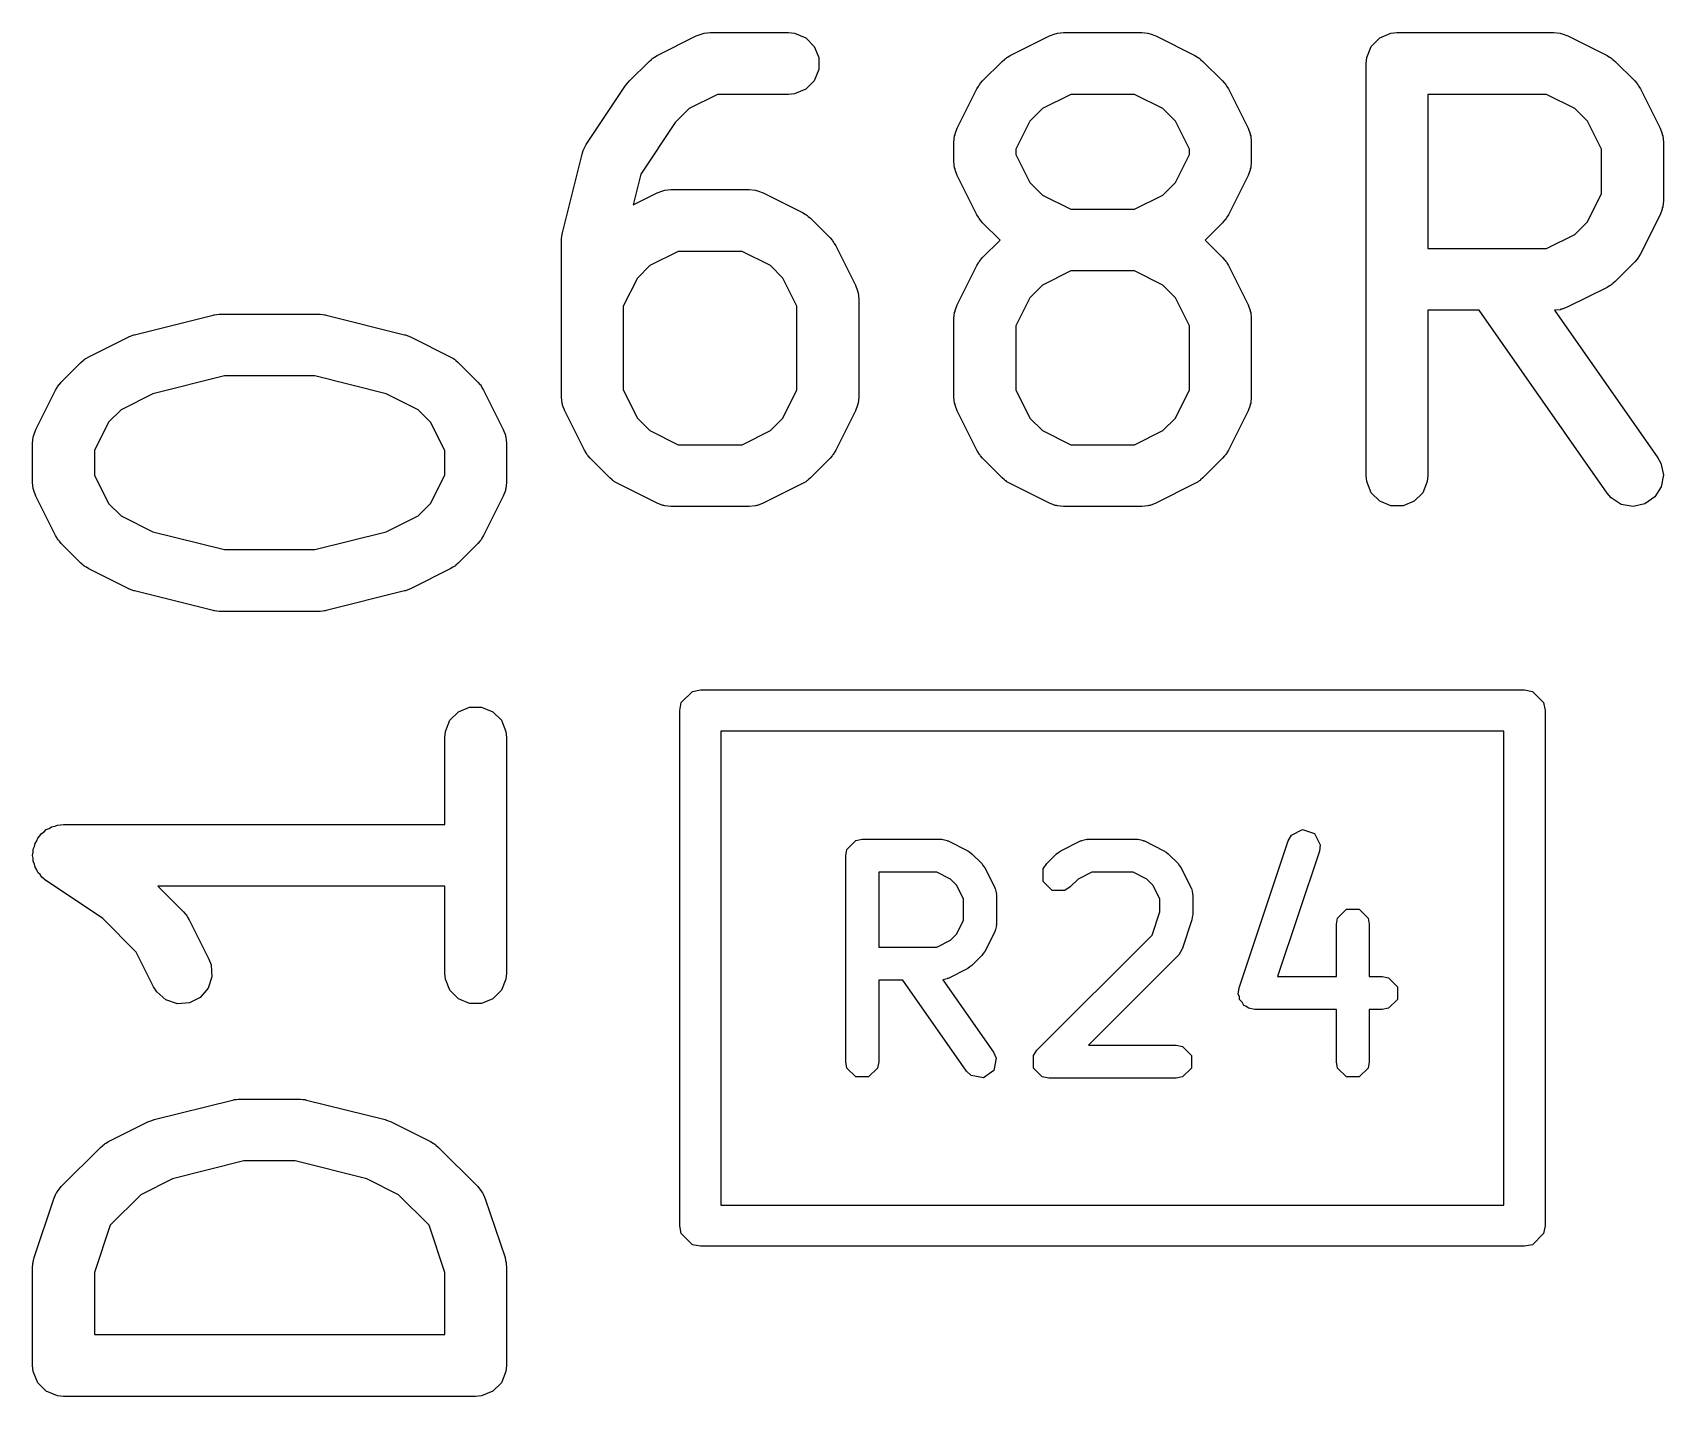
# Model space of a CAD drawing. Header units: inches. Extents: x 4.11 to 10.25, y -6.46 to -1.35.
# Drawn here: x 5.2413 to 5.3971, y -5.787 to -5.6567 of the extents above; entities that cross this region are included whole.
import ezdxf

# ---------------------------------------------------------------- set-up
doc = ezdxf.new("R2010")
doc.units = ezdxf.units.IN
doc.header["$MEASUREMENT"] = 0
doc.layers.add('BLACK', color=250, linetype='CONTINUOUS')

msp = doc.modelspace()

# ---------------------------------------------------------------- linework, layer by layer
at = {"layer": 'BLACK', "linetype": 'CONTINUOUS'}
for p, q in [((5.30538, -5.65678), (5.30548, -5.65674)), ((5.30548, -5.65674), (5.30606, -5.65669)), ((5.30606, -5.65669), (5.31355, -5.65669)), ((5.31355, -5.65669), (5.31413, -5.65674)), ((5.31413, -5.65674), (5.3152, -5.65718)), ((5.33913, -5.65678), (5.33923, -5.65674)), ((5.33923, -5.65674), (5.3398, -5.65669)), ((5.3398, -5.65669), (5.3473, -5.65669)), ((5.3473, -5.65669), (5.34788, -5.65674)), ((5.34788, -5.65674), (5.34797, -5.65678)), ((5.37003, -5.65718), (5.3711, -5.65674)), ((5.3711, -5.65674), (5.37167, -5.65669)), ((5.37167, -5.65669), (5.38667, -5.65669)), ((5.38667, -5.65669), (5.38725, -5.65674)), ((5.38725, -5.65674), (5.38734, -5.65678)), ((5.30099, -5.65887), (5.30473, -5.657)), ((5.30473, -5.657), (5.30528, -5.65679)), ((5.30528, -5.65679), (5.30538, -5.65678)), ((5.3152, -5.65718), (5.31601, -5.658)), ((5.31601, -5.658), (5.31645, -5.65906)), ((5.33473, -5.65887), (5.33848, -5.657)), ((5.33848, -5.657), (5.33902, -5.65679)), ((5.33902, -5.65679), (5.33913, -5.65678)), ((5.34797, -5.65678), (5.34808, -5.65679)), ((5.34808, -5.65679), (5.34862, -5.657)), ((5.34862, -5.657), (5.35237, -5.65887)), ((5.36878, -5.65906), (5.36922, -5.658)), ((5.36922, -5.658), (5.37003, -5.65718)), ((5.38734, -5.65678), (5.38745, -5.65679)), ((5.38745, -5.65679), (5.38799, -5.657)), ((5.38799, -5.657), (5.39174, -5.65887)), ((5.29834, -5.6613), (5.30022, -5.65943)), ((5.30022, -5.65943), (5.30044, -5.65924)), ((5.30044, -5.65924), (5.3005, -5.65918)), ((5.3005, -5.65918), (5.30058, -5.65912)), ((5.30058, -5.65912), (5.30067, -5.65906)), ((5.30067, -5.65906), (5.30074, -5.65903)), ((5.30074, -5.65903), (5.30099, -5.65887)), ((5.31645, -5.65906), (5.31645, -5.66021)), ((5.33209, -5.6613), (5.33396, -5.65943)), ((5.33396, -5.65943), (5.33419, -5.65924)), ((5.33419, -5.65924), (5.33424, -5.65918)), ((5.33424, -5.65918), (5.33433, -5.65912)), ((5.33433, -5.65912), (5.33441, -5.65906)), ((5.33441, -5.65906), (5.33448, -5.65903)), ((5.33448, -5.65903), (5.33473, -5.65887)), ((5.35237, -5.65887), (5.35262, -5.65903)), ((5.35262, -5.65903), (5.35269, -5.65906)), ((5.35269, -5.65906), (5.35277, -5.65912)), ((5.35277, -5.65912), (5.35286, -5.65918)), ((5.35286, -5.65918), (5.35291, -5.65924)), ((5.35291, -5.65924), (5.35314, -5.65943)), ((5.35314, -5.65943), (5.35501, -5.6613)), ((5.36872, -5.65964), (5.36878, -5.65906)), ((5.36872, -5.69901), (5.36872, -5.65964)), ((5.39174, -5.65887), (5.39199, -5.65903)), ((5.39199, -5.65903), (5.39206, -5.65906)), ((5.39206, -5.65906), (5.39214, -5.65912)), ((5.39214, -5.65912), (5.39223, -5.65918)), ((5.39223, -5.65918), (5.39228, -5.65924)), ((5.39228, -5.65924), (5.39251, -5.65943)), ((5.39251, -5.65943), (5.39438, -5.6613)), ((5.29815, -5.66153), (5.29834, -5.6613)), ((5.29834, -5.6613), (5.29834, -5.6613)), ((5.29834, -5.6613), (5.29834, -5.6613)), ((5.31601, -5.66128), (5.3152, -5.66209)), ((5.31645, -5.66021), (5.31601, -5.66128)), ((5.3319, -5.66153), (5.33209, -5.6613)), ((5.35501, -5.6613), (5.3552, -5.66153)), ((5.39438, -5.6613), (5.39457, -5.66153)), ((5.29422, -5.66737), (5.29797, -5.66175)), ((5.29797, -5.66175), (5.29798, -5.66175)), ((5.29798, -5.66175), (5.29815, -5.66153)), ((5.29798, -5.66175), (5.29798, -5.66175)), ((5.30675, -5.66259), (5.30406, -5.66394)), ((5.31355, -5.66259), (5.30675, -5.66259)), ((5.31413, -5.66253), (5.31355, -5.66259)), ((5.3152, -5.66209), (5.31413, -5.66253)), ((5.32966, -5.66582), (5.33154, -5.66207)), ((5.33154, -5.66207), (5.33169, -5.66182)), ((5.33169, -5.66182), (5.33172, -5.66175)), ((5.33172, -5.66175), (5.33179, -5.66167)), ((5.33179, -5.66167), (5.33184, -5.66158)), ((5.33184, -5.66158), (5.3319, -5.66153)), ((5.3405, -5.66259), (5.3378, -5.66394)), ((5.3466, -5.66259), (5.3405, -5.66259)), ((5.3493, -5.66394), (5.3466, -5.66259)), ((5.3552, -5.66153), (5.35526, -5.66158)), ((5.35526, -5.66158), (5.35531, -5.66167)), ((5.35531, -5.66167), (5.35538, -5.66175)), ((5.35538, -5.66175), (5.35541, -5.66182)), ((5.35541, -5.66182), (5.35557, -5.66207)), ((5.35557, -5.66207), (5.35744, -5.66582)), ((5.38597, -5.66259), (5.37463, -5.66259)), ((5.37463, -5.66259), (5.37463, -5.67731)), ((5.38867, -5.66394), (5.38597, -5.66259)), ((5.39457, -5.66153), (5.39463, -5.66158)), ((5.39463, -5.66158), (5.39468, -5.66167)), ((5.39468, -5.66167), (5.39475, -5.66175)), ((5.39475, -5.66175), (5.39478, -5.66182)), ((5.39478, -5.66182), (5.39494, -5.66207)), ((5.39494, -5.66207), (5.39681, -5.66582)), ((5.30406, -5.66394), (5.30273, -5.66527)), ((5.3378, -5.66394), (5.3366, -5.66514)), ((5.3505, -5.66514), (5.3493, -5.66394)), ((5.38987, -5.66514), (5.38867, -5.66394)), ((5.30273, -5.66527), (5.29942, -5.67022)), ((5.32945, -5.66636), (5.32966, -5.66582)), ((5.3366, -5.66514), (5.33525, -5.66783)), ((5.35185, -5.66783), (5.3505, -5.66514)), ((5.35744, -5.66582), (5.35765, -5.66636)), ((5.39122, -5.66783), (5.38987, -5.66514)), ((5.39681, -5.66582), (5.39702, -5.66636)), ((5.29406, -5.66769), (5.29422, -5.66737)), ((5.32935, -5.66714), (5.32941, -5.66656)), ((5.32935, -5.66901), (5.32935, -5.66714)), ((5.32941, -5.66656), (5.32945, -5.66646)), ((5.32945, -5.66646), (5.32945, -5.66636)), ((5.35765, -5.66636), (5.35765, -5.66646)), ((5.35765, -5.66646), (5.3577, -5.66656)), ((5.3577, -5.66656), (5.35775, -5.66714)), ((5.35775, -5.66714), (5.35775, -5.66901)), ((5.39702, -5.66636), (5.39702, -5.66646)), ((5.39702, -5.66646), (5.39707, -5.66656)), ((5.39707, -5.66656), (5.39712, -5.66714)), ((5.39712, -5.66714), (5.39712, -5.67276)), ((5.29194, -5.6758), (5.29382, -5.6683)), ((5.29382, -5.6683), (5.29394, -5.66796)), ((5.29394, -5.66796), (5.29395, -5.66789)), ((5.29395, -5.66789), (5.29399, -5.66782)), ((5.29399, -5.66782), (5.29401, -5.66775)), ((5.29401, -5.66775), (5.29406, -5.66769)), ((5.32941, -5.66959), (5.32935, -5.66901)), ((5.33525, -5.66783), (5.33525, -5.66832)), ((5.33525, -5.66832), (5.3366, -5.67101)), ((5.3505, -5.67101), (5.35185, -5.66832)), ((5.35185, -5.66832), (5.35185, -5.66783)), ((5.35775, -5.66901), (5.3577, -5.66959)), ((5.39122, -5.67206), (5.39122, -5.66783)), ((5.29942, -5.67022), (5.29869, -5.67314)), ((5.32945, -5.66969), (5.32941, -5.66959)), ((5.32945, -5.66979), (5.32945, -5.66969)), ((5.32966, -5.67033), (5.32945, -5.66979)), ((5.33154, -5.67408), (5.32966, -5.67033)), ((5.35744, -5.67033), (5.35557, -5.67408)), ((5.35765, -5.66979), (5.35744, -5.67033)), ((5.3577, -5.66959), (5.35765, -5.66969)), ((5.35765, -5.66969), (5.35765, -5.66979)), ((5.29869, -5.67314), (5.30099, -5.672)), ((5.30099, -5.672), (5.30153, -5.67179)), ((5.30153, -5.67179), (5.30163, -5.67178)), ((5.30163, -5.67178), (5.30173, -5.67174)), ((5.30173, -5.67174), (5.30231, -5.67168)), ((5.30231, -5.67168), (5.3098, -5.67168)), ((5.3098, -5.67168), (5.31038, -5.67174)), ((5.31038, -5.67174), (5.31048, -5.67178)), ((5.31048, -5.67178), (5.31058, -5.67179)), ((5.31058, -5.67179), (5.31113, -5.672)), ((5.31113, -5.672), (5.31488, -5.67387)), ((5.3366, -5.67101), (5.3378, -5.67221)), ((5.3378, -5.67221), (5.3405, -5.67356)), ((5.3466, -5.67356), (5.3493, -5.67221)), ((5.3493, -5.67221), (5.3505, -5.67101)), ((5.38987, -5.67476), (5.39122, -5.67206)), ((5.31488, -5.67387), (5.31512, -5.67403)), ((5.3405, -5.67356), (5.3466, -5.67356)), ((5.39702, -5.67354), (5.39681, -5.67408)), ((5.39707, -5.67334), (5.39702, -5.67344)), ((5.39702, -5.67344), (5.39702, -5.67354)), ((5.39712, -5.67276), (5.39707, -5.67334)), ((5.31512, -5.67403), (5.3152, -5.67406)), ((5.3152, -5.67406), (5.31528, -5.67412)), ((5.31528, -5.67412), (5.31536, -5.67418)), ((5.31536, -5.67418), (5.31542, -5.67424)), ((5.31542, -5.67424), (5.31564, -5.67442)), ((5.31564, -5.67442), (5.31752, -5.6763)), ((5.33169, -5.67433), (5.33154, -5.67408)), ((5.33172, -5.6744), (5.33169, -5.67433)), ((5.33179, -5.67448), (5.33172, -5.6744)), ((5.33184, -5.67457), (5.33179, -5.67448)), ((5.3319, -5.67462), (5.33184, -5.67457)), ((5.33209, -5.67485), (5.3319, -5.67462)), ((5.33375, -5.67651), (5.33209, -5.67485)), ((5.35501, -5.67485), (5.35335, -5.67651)), ((5.3552, -5.67462), (5.35501, -5.67485)), ((5.35526, -5.67457), (5.3552, -5.67462)), ((5.35531, -5.67448), (5.35526, -5.67457)), ((5.35538, -5.6744), (5.35531, -5.67448)), ((5.35541, -5.67433), (5.35538, -5.6744)), ((5.35557, -5.67408), (5.35541, -5.67433)), ((5.38867, -5.67596), (5.38987, -5.67476)), ((5.39681, -5.67408), (5.39494, -5.67783)), ((5.29185, -5.67651), (5.29186, -5.67641)), ((5.29185, -5.69151), (5.29185, -5.67651)), ((5.29186, -5.67637), (5.29189, -5.67615)), ((5.29186, -5.67641), (5.29186, -5.67637)), ((5.29189, -5.67615), (5.29191, -5.67594)), ((5.29191, -5.67594), (5.29193, -5.6759)), ((5.29193, -5.6759), (5.29194, -5.6758)), ((5.31752, -5.6763), (5.3177, -5.67652)), ((5.3177, -5.67652), (5.31776, -5.67658)), ((5.31776, -5.67658), (5.31782, -5.67666)), ((5.31782, -5.67666), (5.31788, -5.67675)), ((5.31788, -5.67675), (5.31791, -5.67682)), ((5.31791, -5.67682), (5.31807, -5.67707)), ((5.33209, -5.67817), (5.33375, -5.67651)), ((5.35335, -5.67651), (5.35501, -5.67817)), ((5.38597, -5.67731), (5.38867, -5.67596)), ((5.303, -5.67759), (5.30031, -5.67894)), ((5.30911, -5.67759), (5.303, -5.67759)), ((5.31181, -5.67894), (5.30911, -5.67759)), ((5.31807, -5.67707), (5.31995, -5.68082)), ((5.33172, -5.67862), (5.33179, -5.67854)), ((5.33179, -5.67854), (5.33184, -5.67845)), ((5.33184, -5.67845), (5.3319, -5.6784)), ((5.3319, -5.6784), (5.33209, -5.67817)), ((5.35501, -5.67817), (5.3552, -5.6784)), ((5.3552, -5.6784), (5.35526, -5.67845)), ((5.35526, -5.67845), (5.35531, -5.67854)), ((5.35531, -5.67854), (5.35538, -5.67862)), ((5.37463, -5.67731), (5.38597, -5.67731)), ((5.39457, -5.67837), (5.39438, -5.6786)), ((5.39463, -5.67832), (5.39457, -5.67837)), ((5.39468, -5.67823), (5.39463, -5.67832)), ((5.39475, -5.67815), (5.39468, -5.67823)), ((5.39478, -5.67808), (5.39475, -5.67815)), ((5.39494, -5.67783), (5.39478, -5.67808)), ((5.30031, -5.67894), (5.29911, -5.68014)), ((5.313, -5.68014), (5.31181, -5.67894)), ((5.32966, -5.68269), (5.33154, -5.67894)), ((5.33154, -5.67894), (5.33169, -5.67869)), ((5.33169, -5.67869), (5.33172, -5.67862)), ((5.3405, -5.67946), (5.3378, -5.68081)), ((5.3466, -5.67946), (5.3405, -5.67946)), ((5.3493, -5.68081), (5.3466, -5.67946)), ((5.35538, -5.67862), (5.35541, -5.67869)), ((5.35541, -5.67869), (5.35557, -5.67894)), ((5.35557, -5.67894), (5.35744, -5.68269)), ((5.39438, -5.6786), (5.39251, -5.68047)), ((5.29911, -5.68014), (5.29776, -5.68283)), ((5.31435, -5.68283), (5.313, -5.68014)), ((5.31995, -5.68082), (5.32015, -5.68136)), ((5.32015, -5.68136), (5.32016, -5.68146)), ((5.32016, -5.68146), (5.3202, -5.68156)), ((5.3202, -5.68156), (5.32026, -5.68214)), ((5.3378, -5.68081), (5.3366, -5.68201)), ((5.3505, -5.68201), (5.3493, -5.68081)), ((5.39174, -5.68103), (5.38799, -5.6829)), ((5.39199, -5.68087), (5.39174, -5.68103)), ((5.39206, -5.68084), (5.39199, -5.68087)), ((5.39214, -5.68077), (5.39206, -5.68084)), ((5.39223, -5.68072), (5.39214, -5.68077)), ((5.39228, -5.68066), (5.39223, -5.68072)), ((5.39251, -5.68047), (5.39228, -5.68066)), ((5.29776, -5.68283), (5.29776, -5.69081)), ((5.31435, -5.69081), (5.31435, -5.68283)), ((5.32026, -5.68214), (5.32026, -5.69151)), ((5.32945, -5.68323), (5.32966, -5.68269)), ((5.32945, -5.68334), (5.32945, -5.68323)), ((5.3366, -5.68201), (5.33525, -5.68471)), ((5.35185, -5.68471), (5.3505, -5.68201)), ((5.35744, -5.68269), (5.35765, -5.68323)), ((5.35765, -5.68323), (5.35765, -5.68334)), ((5.37951, -5.68321), (5.37463, -5.68321)), ((5.37463, -5.68321), (5.37463, -5.69901)), ((5.39175, -5.7007), (5.37951, -5.68321)), ((5.38725, -5.68316), (5.38671, -5.68321)), ((5.38671, -5.68321), (5.39659, -5.69732)), ((5.38734, -5.68312), (5.38725, -5.68316)), ((5.38745, -5.68311), (5.38734, -5.68312)), ((5.38799, -5.6829), (5.38745, -5.68311)), ((5.25107, -5.68555), (5.25857, -5.68367)), ((5.25857, -5.68367), (5.25867, -5.68366)), ((5.25867, -5.68366), (5.25871, -5.68364)), ((5.25871, -5.68364), (5.25892, -5.68362)), ((5.25892, -5.68362), (5.25914, -5.68359)), ((5.25914, -5.68359), (5.25918, -5.6836)), ((5.25918, -5.6836), (5.25928, -5.68359)), ((5.25928, -5.68359), (5.26866, -5.68359)), ((5.26866, -5.68359), (5.26876, -5.6836)), ((5.26876, -5.6836), (5.2688, -5.68359)), ((5.2688, -5.68359), (5.26902, -5.68362)), ((5.26902, -5.68362), (5.26923, -5.68364)), ((5.26923, -5.68364), (5.26927, -5.68366)), ((5.26927, -5.68366), (5.26937, -5.68367)), ((5.26937, -5.68367), (5.27687, -5.68555)), ((5.32935, -5.68401), (5.32941, -5.68343)), ((5.32935, -5.69151), (5.32935, -5.68401)), ((5.32941, -5.68343), (5.32945, -5.68334)), ((5.33525, -5.68471), (5.33525, -5.69081)), ((5.35185, -5.69081), (5.35185, -5.68471)), ((5.35765, -5.68334), (5.3577, -5.68343)), ((5.3577, -5.68343), (5.35775, -5.68401)), ((5.35775, -5.68401), (5.35775, -5.69151)), ((5.24671, -5.68765), (5.25046, -5.68577)), ((5.25046, -5.68577), (5.2505, -5.68576)), ((5.2505, -5.68576), (5.25052, -5.68574)), ((5.25052, -5.68574), (5.25076, -5.68566)), ((5.25076, -5.68566), (5.251, -5.68557)), ((5.251, -5.68557), (5.25102, -5.68556)), ((5.25102, -5.68556), (5.25107, -5.68555)), ((5.27687, -5.68555), (5.27691, -5.68556)), ((5.27691, -5.68556), (5.27694, -5.68557)), ((5.27694, -5.68557), (5.27717, -5.68566)), ((5.27717, -5.68566), (5.27742, -5.68574)), ((5.27742, -5.68574), (5.27743, -5.68576)), ((5.27743, -5.68576), (5.27748, -5.68577)), ((5.27748, -5.68577), (5.28123, -5.68765)), ((5.24622, -5.68796), (5.24631, -5.6879)), ((5.24631, -5.6879), (5.24639, -5.68783)), ((5.24639, -5.68783), (5.24647, -5.6878)), ((5.24647, -5.6878), (5.24671, -5.68765)), ((5.28123, -5.68765), (5.28147, -5.6878)), ((5.28147, -5.6878), (5.28155, -5.68783)), ((5.28155, -5.68783), (5.28163, -5.6879)), ((5.28163, -5.6879), (5.28172, -5.68796)), ((5.24407, -5.69008), (5.24595, -5.6882)), ((5.24595, -5.6882), (5.24617, -5.68802)), ((5.24617, -5.68802), (5.24622, -5.68796)), ((5.28172, -5.68796), (5.28177, -5.68802)), ((5.28177, -5.68802), (5.28199, -5.6882)), ((5.28199, -5.6882), (5.28387, -5.69008)), ((5.24164, -5.69459), (5.24352, -5.69084)), ((5.24352, -5.69084), (5.24367, -5.69059)), ((5.24367, -5.69059), (5.2437, -5.69052)), ((5.2437, -5.69052), (5.24377, -5.69044)), ((5.24377, -5.69044), (5.24383, -5.69035)), ((5.24383, -5.69035), (5.24389, -5.6903)), ((5.24389, -5.6903), (5.24407, -5.69008)), ((5.25965, -5.68949), (5.25281, -5.6912)), ((5.26829, -5.68949), (5.25965, -5.68949)), ((5.27512, -5.6912), (5.26829, -5.68949)), ((5.28387, -5.69008), (5.28405, -5.6903)), ((5.28405, -5.6903), (5.28411, -5.69035)), ((5.28411, -5.69035), (5.28417, -5.69044)), ((5.28417, -5.69044), (5.28423, -5.69052)), ((5.28423, -5.69052), (5.28426, -5.69059)), ((5.28426, -5.69059), (5.28442, -5.69084)), ((5.28442, -5.69084), (5.2863, -5.69459)), ((5.29776, -5.69081), (5.29911, -5.69351)), ((5.313, -5.69351), (5.31435, -5.69081)), ((5.33525, -5.69081), (5.3366, -5.69351)), ((5.3505, -5.69351), (5.35185, -5.69081)), ((5.25281, -5.6912), (5.24978, -5.69272)), ((5.27816, -5.69272), (5.27512, -5.6912)), ((5.29191, -5.69209), (5.29185, -5.69151)), ((5.29195, -5.69218), (5.29191, -5.69209)), ((5.29196, -5.69229), (5.29195, -5.69218)), ((5.29217, -5.69283), (5.29196, -5.69229)), ((5.32015, -5.69229), (5.31995, -5.69283)), ((5.32016, -5.69218), (5.32015, -5.69229)), ((5.3202, -5.69209), (5.32016, -5.69218)), ((5.32026, -5.69151), (5.3202, -5.69209)), ((5.32941, -5.69209), (5.32935, -5.69151)), ((5.32945, -5.69218), (5.32941, -5.69209)), ((5.32945, -5.69229), (5.32945, -5.69218)), ((5.32966, -5.69283), (5.32945, -5.69229)), ((5.35765, -5.69229), (5.35744, -5.69283)), ((5.3577, -5.69209), (5.35765, -5.69218)), ((5.35765, -5.69218), (5.35765, -5.69229)), ((5.35775, -5.69151), (5.3577, -5.69209)), ((5.24859, -5.69391), (5.24724, -5.69661)), ((5.24978, -5.69272), (5.24859, -5.69391)), ((5.27935, -5.69391), (5.27816, -5.69272)), ((5.2807, -5.69661), (5.27935, -5.69391)), ((5.29404, -5.69658), (5.29217, -5.69283)), ((5.29911, -5.69351), (5.30031, -5.69471)), ((5.31181, -5.69471), (5.313, -5.69351)), ((5.31995, -5.69283), (5.31807, -5.69658)), ((5.33154, -5.69658), (5.32966, -5.69283)), ((5.3366, -5.69351), (5.3378, -5.69471)), ((5.3493, -5.69471), (5.3505, -5.69351)), ((5.35744, -5.69283), (5.35557, -5.69658)), ((5.24133, -5.69591), (5.24139, -5.69534)), ((5.24139, -5.69534), (5.24143, -5.69524)), ((5.24143, -5.69524), (5.24144, -5.69513)), ((5.24144, -5.69513), (5.24164, -5.69459)), ((5.2863, -5.69459), (5.2865, -5.69513)), ((5.2865, -5.69513), (5.28651, -5.69524)), ((5.28651, -5.69524), (5.28655, -5.69534)), ((5.28655, -5.69534), (5.28661, -5.69591)), ((5.30031, -5.69471), (5.303, -5.69606)), ((5.30911, -5.69606), (5.31181, -5.69471)), ((5.3378, -5.69471), (5.3405, -5.69606)), ((5.3466, -5.69606), (5.3493, -5.69471)), ((5.24133, -5.69966), (5.24133, -5.69591)), ((5.24724, -5.69661), (5.24724, -5.69897)), ((5.2807, -5.69897), (5.2807, -5.69661)), ((5.28661, -5.69591), (5.28661, -5.69966)), ((5.2942, -5.69683), (5.29404, -5.69658)), ((5.29423, -5.6969), (5.2942, -5.69683)), ((5.29429, -5.69698), (5.29423, -5.6969)), ((5.29435, -5.69707), (5.29429, -5.69698)), ((5.29441, -5.69712), (5.29435, -5.69707)), ((5.29459, -5.69735), (5.29441, -5.69712)), ((5.303, -5.69606), (5.30911, -5.69606)), ((5.3177, -5.69712), (5.31752, -5.69735)), ((5.31776, -5.69707), (5.3177, -5.69712)), ((5.31782, -5.69698), (5.31776, -5.69707)), ((5.31788, -5.6969), (5.31782, -5.69698)), ((5.31791, -5.69683), (5.31788, -5.6969)), ((5.31807, -5.69658), (5.31791, -5.69683)), ((5.33169, -5.69683), (5.33154, -5.69658)), ((5.33172, -5.6969), (5.33169, -5.69683)), ((5.33179, -5.69698), (5.33172, -5.6969)), ((5.33184, -5.69707), (5.33179, -5.69698)), ((5.3319, -5.69712), (5.33184, -5.69707)), ((5.33209, -5.69735), (5.3319, -5.69712)), ((5.3405, -5.69606), (5.3466, -5.69606)), ((5.3552, -5.69712), (5.35501, -5.69735)), ((5.35526, -5.69707), (5.3552, -5.69712)), ((5.35531, -5.69698), (5.35526, -5.69707)), ((5.35538, -5.6969), (5.35531, -5.69698)), ((5.35541, -5.69683), (5.35538, -5.6969)), ((5.35557, -5.69658), (5.35541, -5.69683)), ((5.29647, -5.69922), (5.29459, -5.69735)), ((5.31752, -5.69735), (5.31564, -5.69922)), ((5.33396, -5.69922), (5.33209, -5.69735)), ((5.35501, -5.69735), (5.35314, -5.69922)), ((5.39659, -5.69732), (5.39687, -5.69782)), ((5.39687, -5.69782), (5.39712, -5.69894)), ((5.24139, -5.70024), (5.24133, -5.69966)), ((5.24143, -5.70034), (5.24139, -5.70024)), ((5.24144, -5.70044), (5.24143, -5.70034)), ((5.24724, -5.69897), (5.24859, -5.70166)), ((5.27935, -5.70166), (5.2807, -5.69897)), ((5.28651, -5.70034), (5.2865, -5.70044)), ((5.28655, -5.70024), (5.28651, -5.70034)), ((5.28661, -5.69966), (5.28655, -5.70024)), ((5.29669, -5.69941), (5.29647, -5.69922)), ((5.29675, -5.69947), (5.29669, -5.69941)), ((5.29683, -5.69952), (5.29675, -5.69947)), ((5.29692, -5.69959), (5.29683, -5.69952)), ((5.29699, -5.69962), (5.29692, -5.69959)), ((5.29724, -5.69977), (5.29699, -5.69962)), ((5.30099, -5.70165), (5.29724, -5.69977)), ((5.31488, -5.69977), (5.31113, -5.70165)), ((5.31512, -5.69962), (5.31488, -5.69977)), ((5.3152, -5.69959), (5.31512, -5.69962)), ((5.31528, -5.69952), (5.3152, -5.69959)), ((5.31536, -5.69947), (5.31528, -5.69952)), ((5.31542, -5.69941), (5.31536, -5.69947)), ((5.31564, -5.69922), (5.31542, -5.69941)), ((5.33419, -5.69941), (5.33396, -5.69922)), ((5.33424, -5.69947), (5.33419, -5.69941)), ((5.33433, -5.69952), (5.33424, -5.69947)), ((5.33441, -5.69959), (5.33433, -5.69952)), ((5.33448, -5.69962), (5.33441, -5.69959)), ((5.33473, -5.69977), (5.33448, -5.69962)), ((5.33848, -5.70165), (5.33473, -5.69977)), ((5.35237, -5.69977), (5.34862, -5.70165)), ((5.35262, -5.69962), (5.35237, -5.69977)), ((5.35269, -5.69959), (5.35262, -5.69962)), ((5.35277, -5.69952), (5.35269, -5.69959)), ((5.35286, -5.69947), (5.35277, -5.69952)), ((5.35291, -5.69941), (5.35286, -5.69947)), ((5.35314, -5.69922), (5.35291, -5.69941)), ((5.36878, -5.69958), (5.36872, -5.69901)), ((5.36922, -5.70065), (5.36878, -5.69958)), ((5.37457, -5.69958), (5.37413, -5.70065)), ((5.37463, -5.69901), (5.37457, -5.69958)), ((5.39692, -5.70008), (5.3963, -5.70105)), ((5.39712, -5.69894), (5.39692, -5.70008)), ((5.24164, -5.70098), (5.24144, -5.70044)), ((5.24352, -5.70473), (5.24164, -5.70098)), ((5.24859, -5.70166), (5.24978, -5.70286)), ((5.27816, -5.70286), (5.27935, -5.70166)), ((5.2863, -5.70098), (5.28442, -5.70473)), ((5.2865, -5.70044), (5.2863, -5.70098)), ((5.30153, -5.70186), (5.30099, -5.70165)), ((5.30163, -5.70186), (5.30153, -5.70186)), ((5.30173, -5.7019), (5.30163, -5.70186)), ((5.30231, -5.70196), (5.30173, -5.7019)), ((5.31038, -5.7019), (5.3098, -5.70196)), ((5.31048, -5.70186), (5.31038, -5.7019)), ((5.31058, -5.70186), (5.31048, -5.70186)), ((5.31113, -5.70165), (5.31058, -5.70186)), ((5.33902, -5.70186), (5.33848, -5.70165)), ((5.33913, -5.70186), (5.33902, -5.70186)), ((5.33923, -5.7019), (5.33913, -5.70186)), ((5.3398, -5.70196), (5.33923, -5.7019)), ((5.34788, -5.7019), (5.3473, -5.70196)), ((5.34797, -5.70186), (5.34788, -5.7019)), ((5.34808, -5.70186), (5.34797, -5.70186)), ((5.34862, -5.70165), (5.34808, -5.70186)), ((5.37003, -5.70146), (5.36922, -5.70065)), ((5.3711, -5.7019), (5.37003, -5.70146)), ((5.37225, -5.7019), (5.3711, -5.7019)), ((5.37331, -5.70146), (5.37225, -5.7019)), ((5.37413, -5.70065), (5.37331, -5.70146)), ((5.39213, -5.70114), (5.39175, -5.7007)), ((5.3931, -5.70176), (5.39213, -5.70114)), ((5.39423, -5.70196), (5.3931, -5.70176)), ((5.39536, -5.70171), (5.39423, -5.70196)), ((5.3963, -5.70105), (5.39536, -5.70171)), ((5.24978, -5.70286), (5.25281, -5.70438)), ((5.27512, -5.70438), (5.27816, -5.70286)), ((5.3098, -5.70196), (5.30231, -5.70196)), ((5.3473, -5.70196), (5.3398, -5.70196)), ((5.24367, -5.70498), (5.24352, -5.70473)), ((5.2437, -5.70505), (5.24367, -5.70498)), ((5.24377, -5.70513), (5.2437, -5.70505)), ((5.25281, -5.70438), (5.25965, -5.70608)), ((5.26829, -5.70608), (5.27512, -5.70438)), ((5.28423, -5.70505), (5.28417, -5.70513)), ((5.28426, -5.70498), (5.28423, -5.70505)), ((5.28442, -5.70473), (5.28426, -5.70498)), ((5.24383, -5.70522), (5.24377, -5.70513)), ((5.24389, -5.70527), (5.24383, -5.70522)), ((5.24407, -5.7055), (5.24389, -5.70527)), ((5.24595, -5.70737), (5.24407, -5.7055)), ((5.25965, -5.70608), (5.26829, -5.70608)), ((5.28387, -5.7055), (5.28199, -5.70737)), ((5.28405, -5.70527), (5.28387, -5.7055)), ((5.28411, -5.70522), (5.28405, -5.70527)), ((5.28417, -5.70513), (5.28411, -5.70522)), ((5.24617, -5.70756), (5.24595, -5.70737)), ((5.24622, -5.70762), (5.24617, -5.70756)), ((5.24631, -5.70768), (5.24622, -5.70762)), ((5.24639, -5.70774), (5.24631, -5.70768)), ((5.24647, -5.70777), (5.24639, -5.70774)), ((5.24671, -5.70793), (5.24647, -5.70777)), ((5.25046, -5.7098), (5.24671, -5.70793)), ((5.28123, -5.70793), (5.27748, -5.7098)), ((5.28147, -5.70777), (5.28123, -5.70793)), ((5.28155, -5.70774), (5.28147, -5.70777)), ((5.28163, -5.70768), (5.28155, -5.70774)), ((5.28172, -5.70762), (5.28163, -5.70768)), ((5.28177, -5.70756), (5.28172, -5.70762)), ((5.28199, -5.70737), (5.28177, -5.70756)), ((5.2505, -5.70982), (5.25046, -5.7098)), ((5.25052, -5.70983), (5.2505, -5.70982)), ((5.25076, -5.70992), (5.25052, -5.70983)), ((5.251, -5.71001), (5.25076, -5.70992)), ((5.25102, -5.71001), (5.251, -5.71001)), ((5.25107, -5.71003), (5.25102, -5.71001)), ((5.25857, -5.7119), (5.25107, -5.71003)), ((5.27687, -5.71003), (5.26937, -5.7119)), ((5.27691, -5.71001), (5.27687, -5.71003)), ((5.27694, -5.71001), (5.27691, -5.71001)), ((5.27717, -5.70992), (5.27694, -5.71001)), ((5.27742, -5.70983), (5.27717, -5.70992)), ((5.27743, -5.70982), (5.27742, -5.70983)), ((5.27748, -5.7098), (5.27743, -5.70982)), ((5.25867, -5.71192), (5.25857, -5.7119)), ((5.25871, -5.71193), (5.25867, -5.71192)), ((5.25892, -5.71195), (5.25871, -5.71193)), ((5.25914, -5.71199), (5.25892, -5.71195)), ((5.25918, -5.71198), (5.25914, -5.71199)), ((5.25928, -5.71199), (5.25918, -5.71198)), ((5.26866, -5.71199), (5.25928, -5.71199)), ((5.26876, -5.71198), (5.26866, -5.71199)), ((5.2688, -5.71199), (5.26876, -5.71198)), ((5.26902, -5.71195), (5.2688, -5.71199)), ((5.26923, -5.71193), (5.26902, -5.71195)), ((5.26927, -5.71192), (5.26923, -5.71193)), ((5.26937, -5.7119), (5.26927, -5.71192)), ((5.3033, -5.7207), (5.30436, -5.71964)), ((5.30436, -5.71964), (5.30512, -5.71949)), ((5.30512, -5.71949), (5.38386, -5.71949)), ((5.38386, -5.71949), (5.38461, -5.71964)), ((5.38461, -5.71964), (5.38568, -5.7207)), ((5.2812, -5.72239), (5.28201, -5.72158)), ((5.28201, -5.72158), (5.28308, -5.72114)), ((5.28308, -5.72114), (5.28423, -5.72114)), ((5.28423, -5.72114), (5.28529, -5.72158)), ((5.28529, -5.72158), (5.28611, -5.72239)), ((5.30315, -5.72146), (5.3033, -5.7207)), ((5.30315, -5.77067), (5.30315, -5.72146)), ((5.38568, -5.7207), (5.38583, -5.72146)), ((5.38583, -5.72146), (5.38583, -5.77067)), ((5.2807, -5.72403), (5.28076, -5.72346)), ((5.28076, -5.72346), (5.2812, -5.72239)), ((5.28611, -5.72239), (5.28655, -5.72346)), ((5.28655, -5.72346), (5.28661, -5.72403)), ((5.30709, -5.72343), (5.30709, -5.7687)), ((5.38189, -5.72343), (5.30709, -5.72343)), ((5.38189, -5.7687), (5.38189, -5.72343)), ((5.2807, -5.73233), (5.2807, -5.72403)), ((5.28661, -5.72403), (5.28661, -5.74653)), ((5.24219, -5.7332), (5.24244, -5.73303)), ((5.24244, -5.73303), (5.24264, -5.73283)), ((5.24264, -5.73283), (5.24291, -5.73272)), ((5.24291, -5.73272), (5.24315, -5.73256)), ((5.24315, -5.73256), (5.24344, -5.7325)), ((5.24344, -5.7325), (5.24371, -5.73239)), ((5.24371, -5.73239), (5.24428, -5.73233)), ((5.24428, -5.73233), (5.24428, -5.73233)), ((5.24428, -5.73233), (5.24428, -5.73233)), ((5.24428, -5.73233), (5.24428, -5.73233)), ((5.24428, -5.73233), (5.2807, -5.73233)), ((5.36158, -5.73335), (5.36266, -5.73281)), ((5.36266, -5.73281), (5.3638, -5.73319)), ((5.24139, -5.73471), (5.2415, -5.73444)), ((5.2415, -5.73444), (5.24156, -5.73416)), ((5.24156, -5.73416), (5.24172, -5.73391)), ((5.24172, -5.73391), (5.24183, -5.73364)), ((5.24183, -5.73364), (5.24203, -5.73344)), ((5.24203, -5.73344), (5.24219, -5.7332)), ((5.31913, -5.73472), (5.31998, -5.73387)), ((5.31998, -5.73387), (5.32058, -5.73375)), ((5.32058, -5.73375), (5.32808, -5.73375)), ((5.32808, -5.73375), (5.32816, -5.73376)), ((5.32816, -5.73376), (5.3282, -5.73375)), ((5.3282, -5.73375), (5.32844, -5.73382)), ((5.32844, -5.73382), (5.32869, -5.73387)), ((5.32869, -5.73387), (5.32871, -5.73389)), ((5.32871, -5.73389), (5.32879, -5.73391)), ((5.32879, -5.73391), (5.33066, -5.73485)), ((5.33957, -5.73485), (5.34144, -5.73391)), ((5.34144, -5.73391), (5.34152, -5.73389)), ((5.34152, -5.73389), (5.34154, -5.73387)), ((5.34154, -5.73387), (5.34179, -5.73382)), ((5.34179, -5.73382), (5.34203, -5.73375)), ((5.34203, -5.73375), (5.34207, -5.73376)), ((5.34207, -5.73376), (5.34214, -5.73375)), ((5.34214, -5.73375), (5.34683, -5.73375)), ((5.34683, -5.73375), (5.34691, -5.73376)), ((5.34691, -5.73376), (5.34694, -5.73375)), ((5.34694, -5.73375), (5.34719, -5.73382)), ((5.34719, -5.73382), (5.34743, -5.73387)), ((5.34743, -5.73387), (5.34746, -5.73389)), ((5.34746, -5.73389), (5.34754, -5.73391)), ((5.34754, -5.73391), (5.34941, -5.73485)), ((5.35659, -5.74795), (5.36127, -5.73389)), ((5.36127, -5.73389), (5.36158, -5.73335)), ((5.3638, -5.73319), (5.36434, -5.73427)), ((5.36434, -5.73427), (5.36426, -5.73488)), ((5.24133, -5.73529), (5.24139, -5.735)), ((5.24139, -5.73557), (5.24133, -5.73529)), ((5.24139, -5.735), (5.24139, -5.73471)), ((5.24139, -5.73586), (5.24139, -5.73557)), ((5.2415, -5.73613), (5.24139, -5.73586)), ((5.24156, -5.73642), (5.2415, -5.73613)), ((5.31901, -5.73532), (5.31913, -5.73472)), ((5.31901, -5.75501), (5.31901, -5.73532)), ((5.33066, -5.73485), (5.33086, -5.735)), ((5.33086, -5.735), (5.33107, -5.73514)), ((5.33107, -5.73514), (5.33201, -5.73608)), ((5.33201, -5.73608), (5.33215, -5.73629)), ((5.33788, -5.73659), (5.33822, -5.73608)), ((5.33822, -5.73608), (5.33916, -5.73514)), ((5.33916, -5.73514), (5.33937, -5.735)), ((5.33937, -5.735), (5.33957, -5.73485)), ((5.34941, -5.73485), (5.34961, -5.735)), ((5.34961, -5.735), (5.34982, -5.73514)), ((5.34982, -5.73514), (5.35076, -5.73608)), ((5.35076, -5.73608), (5.3509, -5.73629)), ((5.36426, -5.73488), (5.36027, -5.74687)), ((5.24172, -5.73666), (5.24156, -5.73642)), ((5.24183, -5.73692), (5.24172, -5.73666)), ((5.24204, -5.73713), (5.24183, -5.73692)), ((5.2422, -5.73737), (5.24204, -5.73713)), ((5.24264, -5.73774), (5.2422, -5.73737)), ((5.24265, -5.73774), (5.24264, -5.73774)), ((5.24264, -5.73774), (5.24264, -5.73774)), ((5.24264, -5.73774), (5.24264, -5.73774)), ((5.24803, -5.74133), (5.24265, -5.73774)), ((5.32771, -5.7369), (5.32216, -5.7369)), ((5.32216, -5.7369), (5.32216, -5.74406)), ((5.32903, -5.73755), (5.32771, -5.7369)), ((5.3296, -5.73813), (5.32903, -5.73755)), ((5.33215, -5.73629), (5.3323, -5.73649)), ((5.3323, -5.73649), (5.33324, -5.73837)), ((5.33788, -5.7378), (5.33788, -5.73659)), ((5.3412, -5.73755), (5.34045, -5.73831)), ((5.34252, -5.7369), (5.3412, -5.73755)), ((5.34646, -5.7369), (5.34252, -5.7369)), ((5.34777, -5.73755), (5.34646, -5.7369)), ((5.34835, -5.73813), (5.34777, -5.73755)), ((5.3509, -5.73629), (5.35105, -5.73649)), ((5.35105, -5.73649), (5.35199, -5.73837)), ((5.2807, -5.73824), (5.25329, -5.73824)), ((5.25329, -5.73824), (5.25575, -5.74069)), ((5.2807, -5.74653), (5.2807, -5.73824)), ((5.33026, -5.73944), (5.3296, -5.73813)), ((5.33324, -5.73837), (5.33326, -5.73844)), ((5.33326, -5.73844), (5.33329, -5.73847)), ((5.33329, -5.73847), (5.33334, -5.73872)), ((5.33334, -5.73872), (5.3334, -5.73896)), ((5.3334, -5.73896), (5.33339, -5.73899)), ((5.33339, -5.73899), (5.33341, -5.73907)), ((5.33341, -5.73907), (5.33341, -5.74188)), ((5.33873, -5.73865), (5.33788, -5.7378)), ((5.33994, -5.73865), (5.33873, -5.73865)), ((5.34045, -5.73831), (5.33994, -5.73865)), ((5.34901, -5.73944), (5.34835, -5.73813)), ((5.35199, -5.73837), (5.35201, -5.73844)), ((5.35201, -5.73844), (5.35204, -5.73847)), ((5.35204, -5.73847), (5.35209, -5.73872)), ((5.35209, -5.73872), (5.35215, -5.73896)), ((5.35215, -5.73896), (5.35214, -5.73899)), ((5.35214, -5.73899), (5.35216, -5.73907)), ((5.35216, -5.73907), (5.35216, -5.74095)), ((5.25575, -5.74069), (5.25593, -5.74092)), ((5.33026, -5.74151), (5.33026, -5.73944)), ((5.34827, -5.74291), (5.34901, -5.74069)), ((5.34901, -5.74069), (5.34901, -5.73944)), ((5.366, -5.74128), (5.36685, -5.74043)), ((5.36685, -5.74043), (5.36806, -5.74043)), ((5.36806, -5.74043), (5.36891, -5.74128)), ((5.25123, -5.74453), (5.24803, -5.74133)), ((5.25593, -5.74092), (5.25599, -5.74097)), ((5.25599, -5.74097), (5.25605, -5.74106)), ((5.25605, -5.74106), (5.25611, -5.74114)), ((5.25611, -5.74114), (5.25614, -5.74121)), ((5.25614, -5.74121), (5.2563, -5.74146)), ((5.2563, -5.74146), (5.25817, -5.74521)), ((5.3296, -5.74282), (5.33026, -5.74151)), ((5.33334, -5.74224), (5.33329, -5.74249)), ((5.3334, -5.74199), (5.33334, -5.74224)), ((5.33341, -5.74188), (5.33339, -5.74196)), ((5.33339, -5.74196), (5.3334, -5.74199)), ((5.35208, -5.74144), (5.35114, -5.74426)), ((5.35211, -5.74119), (5.35208, -5.74144)), ((5.35216, -5.74095), (5.35211, -5.74119)), ((5.36588, -5.74188), (5.366, -5.74128)), ((5.36588, -5.74687), (5.36588, -5.74188)), ((5.36891, -5.74128), (5.36903, -5.74188)), ((5.36903, -5.74188), (5.36903, -5.74687)), ((5.32771, -5.74406), (5.32903, -5.7434)), ((5.32903, -5.7434), (5.3296, -5.74282)), ((5.33324, -5.74259), (5.3323, -5.74446)), ((5.33326, -5.74251), (5.33324, -5.74259)), ((5.33329, -5.74249), (5.33326, -5.74251)), ((5.33728, -5.75389), (5.34827, -5.74291)), ((5.25289, -5.74785), (5.25123, -5.74453)), ((5.25817, -5.74521), (5.25838, -5.74575)), ((5.32216, -5.74406), (5.32771, -5.74406)), ((5.33201, -5.74487), (5.33107, -5.74581)), ((5.33215, -5.74466), (5.33201, -5.74487)), ((5.3323, -5.74446), (5.33215, -5.74466)), ((5.35076, -5.74487), (5.3422, -5.75343)), ((5.3508, -5.74481), (5.35076, -5.74487)), ((5.35083, -5.74479), (5.3508, -5.74481)), ((5.35096, -5.74457), (5.35083, -5.74479)), ((5.3511, -5.74436), (5.35096, -5.74457)), ((5.35114, -5.74426), (5.3511, -5.74432)), ((5.3511, -5.74432), (5.3511, -5.74436)), ((5.25846, -5.7469), (5.2581, -5.74799)), ((5.25838, -5.74575), (5.25846, -5.7469)), ((5.28076, -5.74711), (5.2807, -5.74653)), ((5.2812, -5.74817), (5.28076, -5.74711)), ((5.28655, -5.74711), (5.28611, -5.74817)), ((5.28661, -5.74653), (5.28655, -5.74711)), ((5.32869, -5.74709), (5.32844, -5.74714)), ((5.32871, -5.74706), (5.32869, -5.74709)), ((5.32879, -5.74704), (5.32871, -5.74706)), ((5.33066, -5.7461), (5.32879, -5.74704)), ((5.33086, -5.74595), (5.33066, -5.7461)), ((5.33107, -5.74581), (5.33086, -5.74595)), ((5.36027, -5.74687), (5.36588, -5.74687)), ((5.36903, -5.74687), (5.37027, -5.74687)), ((5.37027, -5.74687), (5.37087, -5.74699)), ((5.37087, -5.74699), (5.37172, -5.74784)), ((5.2532, -5.74834), (5.25289, -5.74785)), ((5.25407, -5.7491), (5.2532, -5.74834)), ((5.2581, -5.74799), (5.25734, -5.74886)), ((5.28201, -5.74899), (5.2812, -5.74817)), ((5.28611, -5.74817), (5.28529, -5.74899)), ((5.32445, -5.74721), (5.32216, -5.74721)), ((5.32216, -5.74721), (5.32216, -5.75501)), ((5.33054, -5.75591), (5.32445, -5.74721)), ((5.32844, -5.74714), (5.32828, -5.74718)), ((5.32828, -5.74718), (5.33312, -5.7541)), ((5.35651, -5.74856), (5.35659, -5.74795)), ((5.35663, -5.74879), (5.35651, -5.74856)), ((5.37172, -5.74784), (5.37172, -5.74905)), ((5.25516, -5.74946), (5.25407, -5.7491)), ((5.25631, -5.74938), (5.25516, -5.74946)), ((5.25734, -5.74886), (5.25631, -5.74938)), ((5.28308, -5.74943), (5.28201, -5.74899)), ((5.28423, -5.74943), (5.28308, -5.74943)), ((5.28529, -5.74899), (5.28423, -5.74943)), ((5.35663, -5.74905), (5.35663, -5.74879)), ((5.35688, -5.74931), (5.35663, -5.74905)), ((5.35705, -5.74963), (5.35688, -5.74931)), ((5.35729, -5.74972), (5.35705, -5.74963)), ((5.35748, -5.7499), (5.35729, -5.74972)), ((5.35808, -5.75002), (5.35748, -5.7499)), ((5.36588, -5.75002), (5.35808, -5.75002)), ((5.36588, -5.75501), (5.36588, -5.75002)), ((5.37027, -5.75002), (5.36903, -5.75002)), ((5.36903, -5.75002), (5.36903, -5.75501)), ((5.37087, -5.7499), (5.37027, -5.75002)), ((5.37172, -5.74905), (5.37087, -5.7499)), ((5.33312, -5.7541), (5.33337, -5.75467)), ((5.33337, -5.75467), (5.33316, -5.75585)), ((5.33694, -5.7544), (5.33728, -5.75389)), ((5.33694, -5.75561), (5.33694, -5.7544)), ((5.3422, -5.75343), (5.35058, -5.75343)), ((5.35058, -5.75343), (5.35118, -5.75355)), ((5.35118, -5.75355), (5.35204, -5.7544)), ((5.35204, -5.7544), (5.35204, -5.75561)), ((5.31913, -5.75561), (5.31901, -5.75501)), ((5.31998, -5.75646), (5.31913, -5.75561)), ((5.32119, -5.75646), (5.31998, -5.75646)), ((5.32204, -5.75561), (5.32119, -5.75646)), ((5.32216, -5.75501), (5.32204, -5.75561)), ((5.33099, -5.75633), (5.33054, -5.75591)), ((5.33217, -5.75654), (5.33099, -5.75633)), ((5.33316, -5.75585), (5.33217, -5.75654)), ((5.33779, -5.75646), (5.33694, -5.75561)), ((5.3384, -5.75658), (5.33779, -5.75646)), ((5.35118, -5.75646), (5.35058, -5.75658)), ((5.35204, -5.75561), (5.35118, -5.75646)), ((5.366, -5.75561), (5.36588, -5.75501)), ((5.36685, -5.75646), (5.366, -5.75561)), ((5.36806, -5.75646), (5.36685, -5.75646)), ((5.36891, -5.75561), (5.36806, -5.75646)), ((5.36903, -5.75501), (5.36891, -5.75561)), ((5.35058, -5.75658), (5.3384, -5.75658)), ((5.25294, -5.76054), (5.26044, -5.75867)), ((5.26044, -5.75867), (5.26054, -5.75865)), ((5.26054, -5.75865), (5.26058, -5.75863)), ((5.26058, -5.75863), (5.2608, -5.75861)), ((5.2608, -5.75861), (5.26101, -5.75858)), ((5.26101, -5.75858), (5.26106, -5.75859)), ((5.26106, -5.75859), (5.26116, -5.75858)), ((5.26116, -5.75858), (5.26678, -5.75858)), ((5.26678, -5.75858), (5.26688, -5.75859)), ((5.26688, -5.75859), (5.26692, -5.75858)), ((5.26692, -5.75858), (5.26714, -5.75861)), ((5.26714, -5.75861), (5.26736, -5.75863)), ((5.26736, -5.75863), (5.2674, -5.75865)), ((5.2674, -5.75865), (5.2675, -5.75867)), ((5.2675, -5.75867), (5.275, -5.76054)), ((5.24859, -5.76264), (5.25234, -5.76076)), ((5.25234, -5.76076), (5.25238, -5.76075)), ((5.25238, -5.76075), (5.2524, -5.76073)), ((5.2524, -5.76073), (5.25264, -5.76065)), ((5.25264, -5.76065), (5.25288, -5.76056)), ((5.25288, -5.76056), (5.2529, -5.76056)), ((5.2529, -5.76056), (5.25294, -5.76054)), ((5.275, -5.76054), (5.27504, -5.76056)), ((5.27504, -5.76056), (5.27506, -5.76056)), ((5.27506, -5.76056), (5.2753, -5.76065)), ((5.2753, -5.76065), (5.27554, -5.76073)), ((5.27554, -5.76073), (5.27556, -5.76075)), ((5.27556, -5.76075), (5.2756, -5.76076)), ((5.2756, -5.76076), (5.27935, -5.76264)), ((5.24834, -5.76279), (5.24859, -5.76264)), ((5.27935, -5.76264), (5.2796, -5.76279)), ((5.24407, -5.76694), (5.24782, -5.76319)), ((5.24782, -5.76319), (5.24805, -5.76301)), ((5.24805, -5.76301), (5.2481, -5.76295)), ((5.2481, -5.76295), (5.24819, -5.76289)), ((5.24819, -5.76289), (5.24827, -5.76282)), ((5.24827, -5.76282), (5.24834, -5.76279)), ((5.2796, -5.76279), (5.27967, -5.76282)), ((5.27967, -5.76282), (5.27975, -5.76289)), ((5.27975, -5.76289), (5.27984, -5.76295)), ((5.27984, -5.76295), (5.27989, -5.76301)), ((5.27989, -5.76301), (5.28012, -5.76319)), ((5.28012, -5.76319), (5.28387, -5.76694)), ((5.26152, -5.76448), (5.25469, -5.76619)), ((5.26642, -5.76448), (5.26152, -5.76448)), ((5.27325, -5.76619), (5.26642, -5.76448)), ((5.2437, -5.76739), (5.24407, -5.76694)), ((5.25469, -5.76619), (5.25166, -5.76771)), ((5.27628, -5.76771), (5.27325, -5.76619)), ((5.28387, -5.76694), (5.28423, -5.76739)), ((5.24148, -5.77372), (5.24336, -5.7681)), ((5.24336, -5.7681), (5.24359, -5.76757)), ((5.24359, -5.76757), (5.24366, -5.76749)), ((5.24366, -5.76749), (5.2437, -5.76739)), ((5.25166, -5.76771), (5.24874, -5.77062)), ((5.2792, -5.77062), (5.27628, -5.76771)), ((5.28423, -5.76739), (5.28428, -5.76749)), ((5.28428, -5.76749), (5.28434, -5.76757)), ((5.28434, -5.76757), (5.28458, -5.7681)), ((5.28458, -5.7681), (5.28646, -5.77372)), ((5.30709, -5.7687), (5.38189, -5.7687)), ((5.24874, -5.77062), (5.24724, -5.77513)), ((5.2807, -5.77513), (5.2792, -5.77062)), ((5.3033, -5.77142), (5.30315, -5.77067)), ((5.30436, -5.77249), (5.3033, -5.77142)), ((5.38568, -5.77142), (5.38461, -5.77249)), ((5.38583, -5.77067), (5.38568, -5.77142)), ((5.30512, -5.77264), (5.30436, -5.77249)), ((5.38386, -5.77264), (5.30512, -5.77264)), ((5.38461, -5.77249), (5.38386, -5.77264)), ((5.24133, -5.77465), (5.24136, -5.77436)), ((5.24133, -5.78403), (5.24133, -5.77465)), ((5.24135, -5.77428), (5.24138, -5.77418)), ((5.24136, -5.77436), (5.24135, -5.77428)), ((5.24138, -5.77418), (5.24139, -5.77408)), ((5.24139, -5.77408), (5.24142, -5.774)), ((5.24142, -5.774), (5.24148, -5.77372)), ((5.24724, -5.77513), (5.24724, -5.78107)), ((5.2807, -5.78107), (5.2807, -5.77513)), ((5.28646, -5.77372), (5.28652, -5.774)), ((5.28652, -5.774), (5.28655, -5.77408)), ((5.28655, -5.77408), (5.28656, -5.77418)), ((5.28656, -5.77418), (5.28658, -5.77428)), ((5.28658, -5.77428), (5.28658, -5.77436)), ((5.28658, -5.77436), (5.28661, -5.77465)), ((5.28661, -5.77465), (5.28661, -5.78403)), ((5.24724, -5.78107), (5.2807, -5.78107)), ((5.24139, -5.7846), (5.24133, -5.78403)), ((5.28661, -5.78403), (5.28655, -5.7846)), ((5.24183, -5.78567), (5.24139, -5.7846)), ((5.24264, -5.78648), (5.24183, -5.78567)), ((5.28611, -5.78567), (5.28529, -5.78648)), ((5.28655, -5.7846), (5.28611, -5.78567)), ((5.24371, -5.78692), (5.24264, -5.78648)), ((5.24428, -5.78698), (5.24371, -5.78692)), ((5.28365, -5.78698), (5.24428, -5.78698)), ((5.28423, -5.78692), (5.28365, -5.78698)), ((5.28529, -5.78648), (5.28423, -5.78692))]:
    msp.add_line(p, q, dxfattribs=at)

doc.saveas('drawing.dxf')
